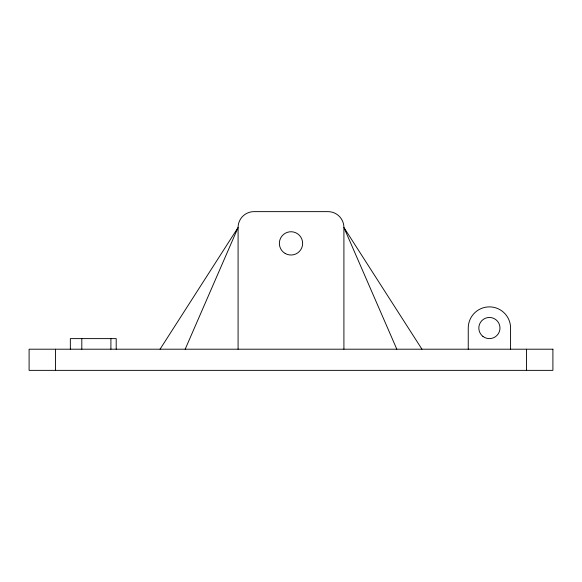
<?xml version="1.0" encoding="UTF-8"?>
<svg xmlns="http://www.w3.org/2000/svg" width="582" height="582" viewBox="0 0 582 582"><rect width="100%" height="100%" fill="white"/><g stroke="black" fill="none" stroke-linecap="round" stroke-linejoin="round"><path stroke-width="0.87" d="M185.185 349.2L238.089 227.511A15.874 15.874 0 0 1 253.963 211.637L328.037 211.637A15.874 15.874 0 0 1 343.911 227.511L421.95 349.2M160.05 349.2L238.089 227.511L238.089 349.2M396.815 349.2L343.911 227.511L343.911 349.2M526.448 349.2L526.448 370.363M510.574 349.2L510.574 328.037A21.163 21.163 0 0 0 489.411 306.874A21.163 21.163 0 0 0 468.248 328.037L468.248 349.2M116.196 349.2L116.196 338.615L70.349 338.615L70.349 349.2M110.907 338.615L110.907 349.2M81.807 338.615L81.807 349.2M55.552 349.2L55.552 370.363M552.9 349.2L29.1 349.2L29.1 370.363L552.9 370.363L552.9 349.2M285.18 253.461A11.64 11.64 0 0 0 302.64 243.385A11.64 11.64 0 0 0 285.18 233.302A11.64 11.64 0 0 0 285.18 253.461M482.907 336.389A10.585 10.585 0 0 0 499.887 329.492A10.585 10.585 0 0 0 485.432 318.23A10.585 10.585 0 0 0 482.907 336.389"/></g></svg>
